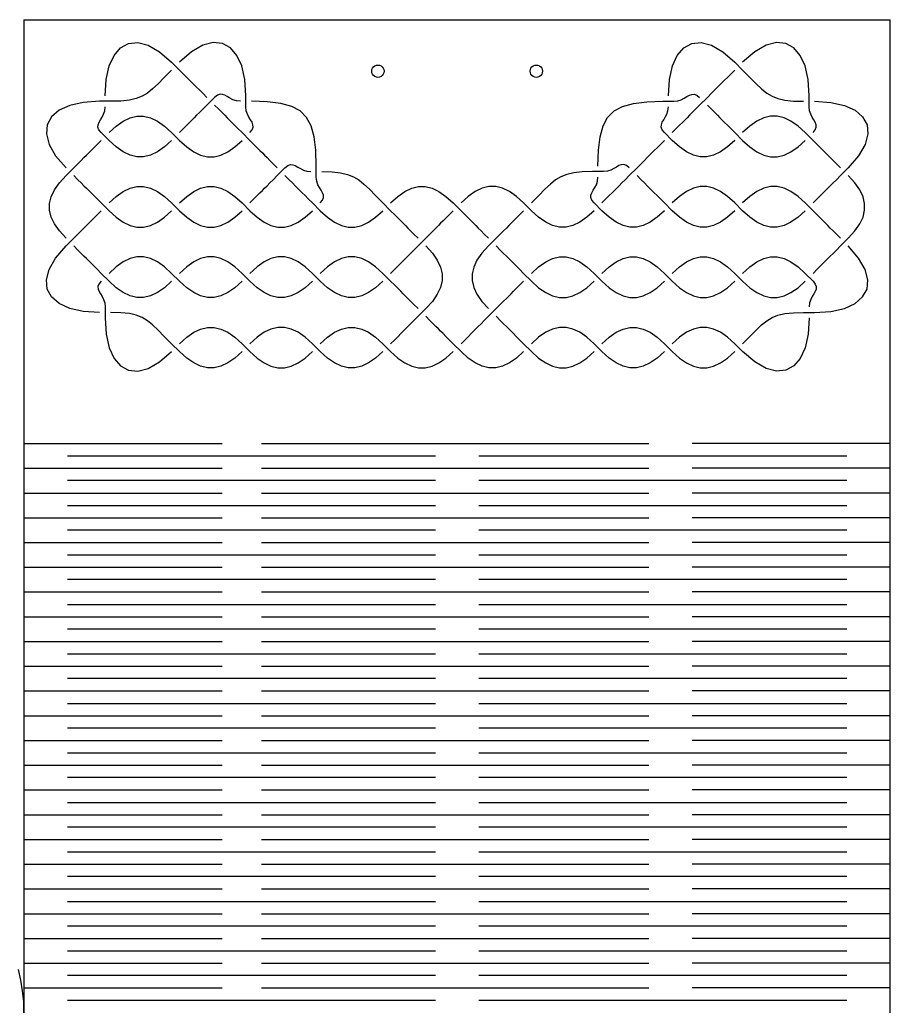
# Model space of a CAD drawing. Extents: x -112 to 112, y -170 to 170.
# Drawn here: x 0.1 to 111.8, y 41.8 to 168.4 of the extents above; entities that cross this region are included whole.
import ezdxf

# ---------------------------------------------------------------- set-up
doc = ezdxf.new("R2010")
doc.units = 0
doc.header["$MEASUREMENT"] = 0
doc.layers.get('0').update_dxf_attribs({"linetype": 'CONTINUOUS'})

msp = doc.modelspace()

# ---------------------------------------------------------------- linework, layer by layer
for p, q in [((0.64, 168.35), (111.76, 168.35)), ((0.64, 168.35), (0.64, 40.95)), ((111.76, 18.73), (111.76, 168.35)), ((12.19, 163.78), (13.03, 164.75)), ((13.03, 164.75), (14.05, 165.31)), ((14.05, 165.31), (15.24, 165.42)), ((15.24, 165.42), (16.57, 165.07)), ((16.57, 165.07), (18.02, 164.24)), ((23.58, 165.07), (22.13, 164.24)), ((24.92, 165.42), (23.58, 165.07)), ((26.11, 165.31), (24.92, 165.42)), ((27.13, 164.75), (26.11, 165.31)), ((27.96, 163.78), (27.13, 164.75)), ((84.44, 163.78), (85.28, 164.75)), ((85.28, 164.75), (86.3, 165.31)), ((86.3, 165.31), (87.49, 165.42)), ((87.49, 165.42), (88.82, 165.07)), ((88.82, 165.07), (90.27, 164.24)), ((95.83, 165.07), (94.38, 164.24)), ((97.17, 165.42), (95.83, 165.07)), ((98.35, 165.31), (97.17, 165.42)), ((99.38, 164.75), (98.35, 165.31)), ((100.21, 163.78), (99.38, 164.75)), ((11.57, 162.42), (12.19, 163.78)), ((18.02, 164.24), (19.58, 162.9)), ((22.13, 164.24), (20.58, 162.9)), ((28.58, 162.42), (27.96, 163.78)), ((83.82, 162.42), (84.44, 163.78)), ((90.27, 164.24), (91.83, 162.9)), ((94.38, 164.24), (92.83, 162.9)), ((100.83, 162.42), (100.21, 163.78)), ((11.18, 160.68), (11.57, 162.42)), ((19.58, 162.9), (20.58, 161.9)), ((28.97, 160.68), (28.58, 162.42)), ((45.28, 161.95), (45.35, 162.14)), ((45.35, 162.14), (45.48, 162.31)), ((45.48, 162.31), (45.64, 162.44)), ((45.64, 162.44), (45.84, 162.51)), ((45.84, 162.51), (46.04, 162.54)), ((46.04, 162.54), (46.25, 162.51)), ((46.25, 162.51), (46.44, 162.44)), ((46.44, 162.44), (46.6, 162.31)), ((46.6, 162.31), (46.73, 162.14)), ((46.73, 162.14), (46.81, 161.95)), ((65.6, 161.95), (65.67, 162.14)), ((65.67, 162.14), (65.8, 162.31)), ((65.8, 162.31), (65.96, 162.44)), ((65.96, 162.44), (66.16, 162.51)), ((66.16, 162.51), (66.36, 162.54)), ((66.36, 162.54), (66.57, 162.51)), ((66.57, 162.51), (66.76, 162.44)), ((66.76, 162.44), (66.92, 162.31)), ((66.92, 162.31), (67.05, 162.14)), ((67.05, 162.14), (67.13, 161.95)), ((83.43, 160.68), (83.82, 162.42)), ((91.83, 162.9), (92.83, 161.9)), ((101.22, 160.68), (100.83, 162.42)), ((18.64, 160.95), (17.84, 160.14)), ((19.58, 161.9), (18.64, 160.95)), ((20.58, 161.9), (21.1, 161.38)), ((21.1, 161.38), (21.53, 160.95)), ((21.53, 160.95), (21.88, 160.6)), ((45.25, 161.75), (45.28, 161.95)), ((45.28, 161.54), (45.25, 161.75)), ((45.35, 161.35), (45.28, 161.54)), ((45.48, 161.19), (45.35, 161.35)), ((45.64, 161.06), (45.48, 161.19)), ((45.84, 160.98), (45.64, 161.06)), ((46.04, 160.95), (45.84, 160.98)), ((46.25, 160.98), (46.04, 160.95)), ((46.44, 161.06), (46.25, 160.98)), ((46.6, 161.19), (46.44, 161.06)), ((46.73, 161.35), (46.6, 161.19)), ((46.81, 161.54), (46.73, 161.35)), ((46.81, 161.95), (46.84, 161.75)), ((46.84, 161.75), (46.81, 161.54)), ((65.57, 161.75), (65.6, 161.95)), ((65.6, 161.54), (65.57, 161.75)), ((65.67, 161.35), (65.6, 161.54)), ((65.8, 161.19), (65.67, 161.35)), ((65.96, 161.06), (65.8, 161.19)), ((66.16, 160.98), (65.96, 161.06)), ((66.36, 160.95), (66.16, 160.98)), ((66.57, 160.98), (66.36, 160.95)), ((66.76, 161.06), (66.57, 160.98)), ((66.92, 161.19), (66.76, 161.06)), ((67.05, 161.35), (66.92, 161.19)), ((67.13, 161.54), (67.05, 161.35)), ((67.13, 161.95), (67.16, 161.75)), ((67.16, 161.75), (67.13, 161.54)), ((90.88, 160.95), (90.52, 160.6)), ((91.3, 161.38), (90.88, 160.95)), ((91.83, 161.9), (91.3, 161.38)), ((92.83, 161.9), (93.77, 160.95)), ((93.77, 160.95), (94.56, 160.14)), ((11.05, 158.59), (11.18, 160.68)), ((17.84, 160.14), (17.14, 159.48)), ((21.88, 160.6), (22.19, 160.29)), ((22.19, 160.29), (22.48, 160)), ((22.48, 160), (22.79, 159.69)), ((22.79, 159.69), (23.14, 159.34)), ((29.11, 158.59), (28.97, 160.68)), ((83.3, 158.59), (83.43, 160.68)), ((89.61, 159.69), (89.26, 159.34)), ((89.92, 160), (89.61, 159.69)), ((90.22, 160.29), (89.92, 160)), ((90.52, 160.6), (90.22, 160.29)), ((94.56, 160.14), (95.26, 159.48)), ((101.36, 158.59), (101.22, 160.68)), ((15.04, 158.24), (14.16, 158.04)), ((15.8, 158.54), (15.04, 158.24)), ((16.48, 158.95), (15.8, 158.54)), ((17.14, 159.48), (16.48, 158.95)), ((23.14, 159.34), (23.57, 158.91)), ((23.57, 158.91), (24.09, 158.39)), ((25.09, 158.39), (24.09, 157.39)), ((25.46, 158.68), (25.09, 158.39)), ((25.79, 158.8), (25.46, 158.68)), ((26.1, 158.78), (25.79, 158.8)), ((26.41, 158.67), (26.1, 158.78)), ((26.72, 158.49), (26.41, 158.67)), ((27.06, 158.28), (26.72, 158.49)), ((27.45, 158.09), (27.06, 158.28)), ((29.11, 157.18), (29.11, 158.59)), ((84.96, 158.09), (85.34, 158.28)), ((85.34, 158.28), (85.68, 158.49)), ((85.68, 158.49), (86, 158.67)), ((86, 158.67), (86.3, 158.78)), ((86.3, 158.78), (86.61, 158.8)), ((86.61, 158.8), (86.94, 158.68)), ((86.94, 158.68), (87.31, 158.39)), ((88.31, 158.39), (87.31, 157.39)), ((88.84, 158.91), (88.31, 158.39)), ((89.26, 159.34), (88.84, 158.91)), ((95.26, 159.48), (95.92, 158.95)), ((95.92, 158.95), (96.6, 158.54)), ((96.6, 158.54), (97.36, 158.24)), ((97.36, 158.24), (98.25, 158.04)), ((101.36, 157.18), (101.36, 158.59)), ((6.51, 157.36), (5.15, 156.74)), ((8.25, 157.75), (6.51, 157.36)), ((10.34, 157.89), (8.25, 157.75)), ((11.75, 157.89), (10.34, 157.89)), ((10.99, 156.67), (11.05, 157.18)), ((13.08, 157.92), (11.75, 157.89)), ((14.16, 158.04), (13.08, 157.92)), ((24.09, 157.39), (23.57, 156.86)), ((25.09, 157.39), (25.62, 156.86)), ((27.89, 157.94), (27.45, 158.09)), ((28.4, 157.89), (27.89, 157.94)), ((29.16, 156.67), (29.11, 157.18)), ((31.88, 157.82), (29.81, 157.89)), ((33.6, 157.62), (31.88, 157.82)), ((34.98, 157.23), (33.6, 157.62)), ((36.07, 156.65), (34.98, 157.23)), ((76.33, 156.65), (77.42, 157.23)), ((77.42, 157.23), (78.81, 157.62)), ((78.81, 157.62), (80.52, 157.82)), ((80.52, 157.82), (82.59, 157.89)), ((82.59, 157.89), (84, 157.89)), ((83.24, 156.67), (83.3, 157.18)), ((84, 157.89), (84.52, 157.94)), ((84.52, 157.94), (84.96, 158.09)), ((87.31, 157.39), (86.79, 156.86)), ((88.31, 157.39), (88.84, 156.86)), ((98.25, 158.04), (99.33, 157.92)), ((99.33, 157.92), (100.65, 157.89)), ((101.41, 156.67), (101.36, 157.18)), ((102.06, 157.89), (104.15, 157.75)), ((104.15, 157.75), (105.89, 157.36)), ((105.89, 157.36), (107.25, 156.74)), ((4.18, 155.91), (3.63, 154.88)), ((5.15, 156.74), (4.18, 155.91)), ((10.45, 155.5), (10.65, 155.84)), ((10.65, 155.84), (10.85, 156.23)), ((10.85, 156.23), (10.99, 156.67)), ((13.38, 155.34), (14.26, 155.76)), ((14.26, 155.76), (15.13, 155.97)), ((15.13, 155.97), (15.99, 155.97)), ((15.99, 155.97), (16.86, 155.76)), ((16.86, 155.76), (17.75, 155.34)), ((22.48, 155.78), (22.19, 155.48)), ((22.79, 156.09), (22.48, 155.78)), ((23.14, 156.44), (22.79, 156.09)), ((23.57, 156.86), (23.14, 156.44)), ((25.62, 156.86), (26.04, 156.44)), ((26.04, 156.44), (26.39, 156.09)), ((26.39, 156.09), (26.7, 155.78)), ((26.7, 155.78), (27, 155.48)), ((29.31, 156.23), (29.16, 156.67)), ((29.5, 155.84), (29.31, 156.23)), ((29.71, 155.5), (29.5, 155.84)), ((36.9, 155.82), (36.07, 156.65)), ((37.49, 154.73), (36.9, 155.82)), ((74.92, 154.73), (75.51, 155.82)), ((75.51, 155.82), (76.33, 156.65)), ((82.7, 155.5), (82.9, 155.84)), ((82.9, 155.84), (83.1, 156.23)), ((83.1, 156.23), (83.24, 156.67)), ((85.7, 155.78), (85.41, 155.48)), ((86.01, 156.09), (85.7, 155.78)), ((86.36, 156.44), (86.01, 156.09)), ((86.79, 156.86), (86.36, 156.44)), ((88.84, 156.86), (89.26, 156.44)), ((89.26, 156.44), (89.61, 156.09)), ((89.61, 156.09), (89.92, 155.78)), ((89.92, 155.78), (90.22, 155.48)), ((95.54, 155.76), (94.66, 155.34)), ((96.41, 155.97), (95.54, 155.76)), ((97.27, 155.97), (96.41, 155.97)), ((98.14, 155.76), (97.27, 155.97)), ((99.03, 155.34), (98.14, 155.76)), ((101.56, 156.23), (101.41, 156.67)), ((101.75, 155.84), (101.56, 156.23)), ((101.96, 155.5), (101.75, 155.84)), ((107.25, 156.74), (108.22, 155.91)), ((108.22, 155.91), (108.78, 154.88)), ((3.63, 154.88), (3.52, 153.7)), ((10.13, 154.57), (10.15, 154.88)), ((10.25, 154.24), (10.13, 154.57)), ((10.15, 154.88), (10.27, 155.19)), ((10.27, 155.19), (10.45, 155.5)), ((11.55, 153.87), (12.48, 154.71)), ((12.48, 154.71), (13.38, 155.34)), ((17.75, 155.34), (18.65, 154.71)), ((18.65, 154.71), (19.58, 153.87)), ((21.53, 154.82), (21.1, 154.4)), ((21.88, 155.17), (21.53, 154.82)), ((22.19, 155.48), (21.88, 155.17)), ((27, 155.48), (27.31, 155.17)), ((27.31, 155.17), (27.66, 154.82)), ((27.66, 154.82), (28.08, 154.4)), ((29.89, 155.19), (29.71, 155.5)), ((30, 154.88), (29.89, 155.19)), ((29.9, 154.24), (30.02, 154.57)), ((30.02, 154.57), (30, 154.88)), ((37.87, 153.34), (37.49, 154.73)), ((74.53, 153.34), (74.92, 154.73)), ((82.38, 154.57), (82.4, 154.88)), ((82.5, 154.24), (82.38, 154.57)), ((82.4, 154.88), (82.52, 155.19)), ((82.52, 155.19), (82.7, 155.5)), ((84.74, 154.82), (84.32, 154.4)), ((85.1, 155.17), (84.74, 154.82)), ((85.41, 155.48), (85.1, 155.17)), ((90.22, 155.48), (90.52, 155.17)), ((90.52, 155.17), (90.88, 154.82)), ((90.88, 154.82), (91.3, 154.4)), ((93.76, 154.71), (92.83, 153.87)), ((94.66, 155.34), (93.76, 154.71)), ((99.93, 154.71), (99.03, 155.34)), ((100.86, 153.87), (99.93, 154.71)), ((102.14, 155.19), (101.96, 155.5)), ((102.25, 154.88), (102.14, 155.19)), ((102.15, 154.24), (102.27, 154.57)), ((102.27, 154.57), (102.25, 154.88)), ((108.78, 154.88), (108.89, 153.7)), ((3.52, 153.7), (3.86, 152.36)), ((10.55, 153.87), (10.25, 154.24)), ((11.55, 152.87), (10.55, 153.87)), ((19.58, 153.87), (20.58, 152.87)), ((21.1, 154.4), (20.58, 153.87)), ((28.08, 154.4), (28.61, 153.87)), ((28.61, 153.87), (29.61, 152.87)), ((29.61, 153.87), (29.9, 154.24)), ((38.08, 151.63), (37.87, 153.34)), ((74.33, 151.63), (74.53, 153.34)), ((82.8, 153.87), (82.5, 154.24)), ((83.79, 152.87), (82.8, 153.87)), ((84.32, 154.4), (83.79, 153.87)), ((91.3, 154.4), (91.83, 153.87)), ((91.83, 153.87), (92.83, 152.87)), ((101.86, 152.87), (100.86, 153.87)), ((101.86, 153.87), (102.15, 154.24)), ((108.89, 153.7), (108.54, 152.36)), ((3.86, 152.36), (4.7, 150.91)), ((9.24, 151.57), (9.6, 151.92)), ((9.6, 151.92), (10.02, 152.35)), ((10.02, 152.35), (10.55, 152.87)), ((12.48, 152.03), (11.55, 152.87)), ((13.38, 151.4), (12.48, 152.03)), ((18.65, 152.03), (17.75, 151.4)), ((19.58, 152.87), (18.65, 152.03)), ((20.58, 152.87), (21.51, 152.03)), ((21.51, 152.03), (22.41, 151.4)), ((26.78, 151.4), (27.68, 152.03)), ((27.68, 152.03), (28.61, 152.87)), ((29.61, 152.87), (30.13, 152.35)), ((30.13, 152.35), (30.56, 151.92)), ((30.56, 151.92), (30.91, 151.57)), ((81.85, 151.92), (81.49, 151.57)), ((82.27, 152.35), (81.85, 151.92)), ((82.8, 152.87), (82.27, 152.35)), ((84.72, 152.03), (83.79, 152.87)), ((85.63, 151.4), (84.72, 152.03)), ((90.9, 152.03), (90, 151.4)), ((91.83, 152.87), (90.9, 152.03)), ((92.83, 152.87), (93.76, 152.03)), ((93.76, 152.03), (94.66, 151.4)), ((99.03, 151.4), (99.93, 152.03)), ((99.93, 152.03), (100.86, 152.87)), ((102.38, 152.35), (101.86, 152.87)), ((102.81, 151.92), (102.38, 152.35)), ((103.16, 151.57), (102.81, 151.92)), ((108.54, 152.36), (107.71, 150.91)), ((4.7, 150.91), (6.03, 149.36)), ((7.98, 150.31), (8.33, 150.66)), ((8.33, 150.66), (8.64, 150.97)), ((8.64, 150.97), (8.94, 151.26)), ((8.94, 151.26), (9.24, 151.57)), ((14.26, 150.98), (13.38, 151.4)), ((15.13, 150.77), (14.26, 150.98)), ((15.99, 150.77), (15.13, 150.77)), ((16.86, 150.98), (15.99, 150.77)), ((17.75, 151.4), (16.86, 150.98)), ((22.41, 151.4), (23.29, 150.98)), ((23.29, 150.98), (24.16, 150.77)), ((24.16, 150.77), (25.03, 150.77)), ((25.03, 150.77), (25.9, 150.98)), ((25.9, 150.98), (26.78, 151.4)), ((30.91, 151.57), (31.22, 151.26)), ((31.22, 151.26), (31.51, 150.97)), ((31.51, 150.97), (31.82, 150.66)), ((31.82, 150.66), (32.17, 150.31)), ((38.14, 149.56), (38.08, 151.63)), ((74.26, 149.56), (74.33, 151.63)), ((80.58, 150.66), (80.23, 150.31)), ((80.89, 150.97), (80.58, 150.66)), ((81.18, 151.26), (80.89, 150.97)), ((81.49, 151.57), (81.18, 151.26)), ((86.51, 150.98), (85.63, 151.4)), ((87.38, 150.77), (86.51, 150.98)), ((88.24, 150.77), (87.38, 150.77)), ((89.11, 150.98), (88.24, 150.77)), ((90, 151.4), (89.11, 150.98)), ((94.66, 151.4), (95.54, 150.98)), ((95.54, 150.98), (96.41, 150.77)), ((96.41, 150.77), (97.27, 150.77)), ((97.27, 150.77), (98.14, 150.98)), ((98.14, 150.98), (99.03, 151.4)), ((103.47, 151.26), (103.16, 151.57)), ((103.76, 150.97), (103.47, 151.26)), ((104.07, 150.66), (103.76, 150.97)), ((104.42, 150.31), (104.07, 150.66)), ((107.71, 150.91), (106.37, 149.36)), ((7.03, 149.36), (7.56, 149.88)), ((7.56, 149.88), (7.98, 150.31)), ((32.17, 150.31), (32.6, 149.88)), ((32.6, 149.88), (33.13, 149.36)), ((34.12, 149.36), (34.49, 149.65)), ((34.49, 149.65), (34.83, 149.77)), ((34.83, 149.77), (35.14, 149.75)), ((35.14, 149.75), (35.44, 149.63)), ((35.44, 149.63), (35.75, 149.45)), ((35.75, 149.45), (36.09, 149.25)), ((38.14, 148.15), (38.14, 149.56)), ((76.65, 149.45), (76.31, 149.25)), ((76.96, 149.63), (76.65, 149.45)), ((77.27, 149.75), (76.96, 149.63)), ((77.58, 149.77), (77.27, 149.75)), ((77.91, 149.65), (77.58, 149.77)), ((78.28, 149.36), (77.91, 149.65)), ((79.8, 149.88), (79.28, 149.36)), ((80.23, 150.31), (79.8, 149.88)), ((104.85, 149.88), (104.42, 150.31)), ((105.37, 149.36), (104.85, 149.88)), ((5.19, 147.43), (6.03, 148.36)), ((6.03, 148.36), (7.03, 149.36)), ((7.03, 148.36), (7.56, 147.83)), ((32.6, 147.83), (33.13, 148.36)), ((33.13, 148.36), (34.12, 149.36)), ((34.12, 148.36), (34.65, 147.83)), ((36.09, 149.25), (36.48, 149.06)), ((36.48, 149.06), (36.92, 148.91)), ((36.92, 148.91), (37.43, 148.86)), ((38.2, 147.64), (38.14, 148.15)), ((38.85, 148.86), (40.17, 148.82)), ((40.17, 148.82), (41.25, 148.71)), ((41.25, 148.71), (42.14, 148.51)), ((42.14, 148.51), (42.9, 148.21)), ((42.9, 148.21), (43.58, 147.79)), ((69.51, 148.21), (68.83, 147.79)), ((70.27, 148.51), (69.51, 148.21)), ((71.16, 148.71), (70.27, 148.51)), ((72.23, 148.82), (71.16, 148.71)), ((73.56, 148.86), (72.23, 148.82)), ((74.97, 148.86), (73.56, 148.86)), ((74.21, 147.64), (74.26, 148.15)), ((75.49, 148.91), (74.97, 148.86)), ((75.93, 149.06), (75.49, 148.91)), ((76.31, 149.25), (75.93, 149.06)), ((78.28, 148.36), (77.75, 147.83)), ((79.28, 149.36), (78.28, 148.36)), ((79.8, 147.83), (79.28, 148.36)), ((105.37, 148.36), (104.85, 147.83)), ((106.37, 149.36), (105.37, 148.36)), ((107.21, 147.43), (106.37, 148.36)), ((4.56, 146.53), (5.19, 147.43)), ((7.56, 147.83), (7.98, 147.41)), ((7.98, 147.41), (8.33, 147.05)), ((8.33, 147.05), (8.64, 146.75)), ((14.26, 146.73), (15.13, 146.94)), ((15.13, 146.94), (15.99, 146.94)), ((15.99, 146.94), (16.86, 146.73)), ((23.29, 146.73), (24.16, 146.94)), ((24.16, 146.94), (25.03, 146.94)), ((25.03, 146.94), (25.9, 146.73)), ((31.51, 146.75), (31.82, 147.05)), ((31.82, 147.05), (32.17, 147.41)), ((32.17, 147.41), (32.6, 147.83)), ((34.65, 147.83), (35.07, 147.41)), ((35.07, 147.41), (35.43, 147.05)), ((35.43, 147.05), (35.73, 146.75)), ((38.34, 147.19), (38.2, 147.64)), ((38.53, 146.81), (38.34, 147.19)), ((43.58, 147.79), (44.24, 147.26)), ((44.24, 147.26), (44.94, 146.6)), ((50.38, 146.73), (51.25, 146.94)), ((51.25, 146.94), (52.12, 146.94)), ((52.12, 146.94), (52.99, 146.73)), ((60.28, 146.94), (59.41, 146.73)), ((61.15, 146.94), (60.28, 146.94)), ((62.02, 146.73), (61.15, 146.94)), ((68.17, 147.26), (67.47, 146.6)), ((68.83, 147.79), (68.17, 147.26)), ((73.87, 146.81), (74.06, 147.19)), ((74.06, 147.19), (74.21, 147.64)), ((76.98, 147.05), (76.67, 146.75)), ((77.33, 147.41), (76.98, 147.05)), ((77.75, 147.83), (77.33, 147.41)), ((80.23, 147.41), (79.8, 147.83)), ((80.58, 147.05), (80.23, 147.41)), ((80.89, 146.75), (80.58, 147.05)), ((87.38, 146.94), (86.51, 146.73)), ((88.24, 146.94), (87.38, 146.94)), ((89.11, 146.73), (88.24, 146.94)), ((96.41, 146.94), (95.54, 146.73)), ((97.27, 146.94), (96.41, 146.94)), ((98.14, 146.73), (97.27, 146.94)), ((104.07, 147.05), (103.76, 146.75)), ((104.42, 147.41), (104.07, 147.05)), ((104.85, 147.83), (104.42, 147.41)), ((107.84, 146.53), (107.21, 147.43)), ((3.93, 144.77), (4.14, 145.64)), ((4.14, 145.64), (4.56, 146.53)), ((8.64, 146.75), (8.94, 146.45)), ((8.94, 146.45), (9.24, 146.14)), ((9.24, 146.14), (9.6, 145.79)), ((9.6, 145.79), (10.02, 145.37)), ((11.55, 144.84), (12.48, 145.68)), ((12.48, 145.68), (13.38, 146.31)), ((13.38, 146.31), (14.26, 146.73)), ((16.86, 146.73), (17.75, 146.31)), ((17.75, 146.31), (18.65, 145.68)), ((18.65, 145.68), (19.58, 144.84)), ((20.58, 144.84), (21.51, 145.68)), ((21.51, 145.68), (22.41, 146.31)), ((22.41, 146.31), (23.29, 146.73)), ((25.9, 146.73), (26.78, 146.31)), ((26.78, 146.31), (27.68, 145.68)), ((27.68, 145.68), (28.61, 144.84)), ((30.13, 145.37), (30.56, 145.79)), ((30.56, 145.79), (30.91, 146.14)), ((30.91, 146.14), (31.22, 146.45)), ((31.22, 146.45), (31.51, 146.75)), ((35.73, 146.75), (36.03, 146.45)), ((36.03, 146.45), (36.34, 146.14)), ((36.34, 146.14), (36.69, 145.79)), ((36.69, 145.79), (37.11, 145.37)), ((38.74, 146.47), (38.53, 146.81)), ((38.92, 146.16), (38.74, 146.47)), ((39.04, 145.85), (38.92, 146.16)), ((39.05, 145.54), (39.04, 145.85)), ((44.94, 146.6), (45.73, 145.8)), ((45.73, 145.8), (46.67, 144.84)), ((47.67, 144.84), (48.6, 145.68)), ((48.6, 145.68), (49.5, 146.31)), ((49.5, 146.31), (50.38, 146.73)), ((52.99, 146.73), (53.87, 146.31)), ((53.87, 146.31), (54.77, 145.68)), ((54.77, 145.68), (55.7, 144.84)), ((57.63, 145.68), (56.7, 144.84)), ((58.53, 146.31), (57.63, 145.68)), ((59.41, 146.73), (58.53, 146.31)), ((62.9, 146.31), (62.02, 146.73)), ((63.8, 145.68), (62.9, 146.31)), ((64.73, 144.84), (63.8, 145.68)), ((66.67, 145.8), (65.73, 144.84)), ((67.47, 146.6), (66.67, 145.8)), ((73.35, 145.54), (73.37, 145.85)), ((73.37, 145.85), (73.49, 146.16)), ((73.49, 146.16), (73.67, 146.47)), ((73.67, 146.47), (73.87, 146.81)), ((75.71, 145.79), (75.29, 145.37)), ((76.07, 146.14), (75.71, 145.79)), ((76.37, 146.45), (76.07, 146.14)), ((76.67, 146.75), (76.37, 146.45)), ((81.18, 146.45), (80.89, 146.75)), ((81.49, 146.14), (81.18, 146.45)), ((81.85, 145.79), (81.49, 146.14)), ((82.27, 145.37), (81.85, 145.79)), ((84.72, 145.68), (83.79, 144.84)), ((85.63, 146.31), (84.72, 145.68)), ((86.51, 146.73), (85.63, 146.31)), ((90, 146.31), (89.11, 146.73)), ((90.9, 145.68), (90, 146.31)), ((91.83, 144.84), (90.9, 145.68)), ((93.76, 145.68), (92.83, 144.84)), ((94.66, 146.31), (93.76, 145.68)), ((95.54, 146.73), (94.66, 146.31)), ((99.03, 146.31), (98.14, 146.73)), ((99.93, 145.68), (99.03, 146.31)), ((100.86, 144.84), (99.93, 145.68)), ((102.81, 145.79), (102.38, 145.37)), ((103.16, 146.14), (102.81, 145.79)), ((103.47, 146.45), (103.16, 146.14)), ((103.76, 146.75), (103.47, 146.45)), ((108.27, 145.64), (107.84, 146.53)), ((108.48, 144.77), (108.27, 145.64)), ((3.93, 143.91), (3.93, 144.77)), ((10.02, 145.37), (10.55, 144.84)), ((10.55, 144.84), (11.55, 143.84)), ((19.58, 144.84), (20.58, 143.84)), ((28.61, 144.84), (29.61, 143.84)), ((29.61, 144.84), (30.13, 145.37)), ((37.11, 145.37), (37.64, 144.84)), ((37.64, 144.84), (38.64, 143.84)), ((38.64, 144.84), (38.93, 145.21)), ((38.93, 145.21), (39.05, 145.54)), ((46.67, 144.84), (47.67, 143.84)), ((55.7, 144.84), (56.7, 143.84)), ((65.73, 143.84), (64.73, 144.84)), ((73.47, 145.21), (73.35, 145.54)), ((73.77, 144.84), (73.47, 145.21)), ((74.76, 143.84), (73.77, 144.84)), ((75.29, 145.37), (74.76, 144.84)), ((82.8, 144.84), (82.27, 145.37)), ((83.79, 143.84), (82.8, 144.84)), ((92.83, 143.84), (91.83, 144.84)), ((101.86, 143.84), (100.86, 144.84)), ((102.38, 145.37), (101.86, 144.84)), ((108.48, 143.91), (108.48, 144.77)), ((4.14, 143.04), (3.93, 143.91)), ((4.56, 142.16), (4.14, 143.04)), ((9.6, 142.89), (10.02, 143.32)), ((10.02, 143.32), (10.55, 143.84)), ((11.55, 143.84), (12.48, 143)), ((18.65, 143), (19.58, 143.84)), ((20.58, 143.84), (21.51, 143)), ((27.68, 143), (28.61, 143.84)), ((29.61, 143.84), (30.54, 143)), ((36.71, 143), (37.64, 143.84)), ((38.64, 143.84), (39.57, 143)), ((45.74, 143), (46.67, 143.84)), ((47.67, 143.84), (48.2, 143.32)), ((48.2, 143.32), (48.62, 142.89)), ((55.18, 143.32), (54.75, 142.89)), ((55.7, 143.84), (55.18, 143.32)), ((56.7, 143.84), (57.23, 143.32)), ((57.23, 143.32), (57.65, 142.89)), ((64.21, 143.32), (63.78, 142.89)), ((64.73, 143.84), (64.21, 143.32)), ((66.66, 143), (65.73, 143.84)), ((73.77, 143.84), (72.84, 143)), ((75.69, 143), (74.76, 143.84)), ((82.8, 143.84), (81.87, 143)), ((84.72, 143), (83.79, 143.84)), ((91.83, 143.84), (90.9, 143)), ((93.76, 143), (92.83, 143.84)), ((100.86, 143.84), (99.93, 143)), ((102.38, 143.32), (101.86, 143.84)), ((102.81, 142.89), (102.38, 143.32)), ((107.84, 142.16), (108.27, 143.04)), ((108.27, 143.04), (108.48, 143.91)), ((5.19, 141.25), (4.56, 142.16)), ((8.33, 141.63), (8.64, 141.94)), ((8.64, 141.94), (8.94, 142.23)), ((8.94, 142.23), (9.24, 142.54)), ((9.24, 142.54), (9.6, 142.89)), ((12.48, 143), (13.38, 142.37)), ((13.38, 142.37), (14.26, 141.95)), ((14.26, 141.95), (15.13, 141.74)), ((15.99, 141.74), (16.86, 141.95)), ((16.86, 141.95), (17.75, 142.37)), ((17.75, 142.37), (18.65, 143)), ((21.51, 143), (22.41, 142.37)), ((22.41, 142.37), (23.29, 141.95)), ((23.29, 141.95), (24.16, 141.74)), ((25.03, 141.74), (25.9, 141.95)), ((25.9, 141.95), (26.78, 142.37)), ((26.78, 142.37), (27.68, 143)), ((30.54, 143), (31.44, 142.37)), ((31.44, 142.37), (32.32, 141.95)), ((32.32, 141.95), (33.19, 141.74)), ((34.06, 141.74), (34.93, 141.95)), ((34.93, 141.95), (35.81, 142.37)), ((35.81, 142.37), (36.71, 143)), ((39.57, 143), (40.47, 142.37)), ((40.47, 142.37), (41.35, 141.95)), ((41.35, 141.95), (42.22, 141.74)), ((43.09, 141.74), (43.96, 141.95)), ((43.96, 141.95), (44.84, 142.37)), ((44.84, 142.37), (45.74, 143)), ((48.62, 142.89), (48.97, 142.54)), ((48.97, 142.54), (49.28, 142.23)), ((49.28, 142.23), (49.58, 141.94)), ((49.58, 141.94), (49.88, 141.63)), ((53.8, 141.94), (53.49, 141.63)), ((54.09, 142.23), (53.8, 141.94)), ((54.4, 142.54), (54.09, 142.23)), ((54.75, 142.89), (54.4, 142.54)), ((57.65, 142.89), (58, 142.54)), ((58, 142.54), (58.31, 142.23)), ((58.31, 142.23), (58.61, 141.94)), ((58.61, 141.94), (58.92, 141.63)), ((62.83, 141.94), (62.52, 141.63)), ((63.12, 142.23), (62.83, 141.94)), ((63.43, 142.54), (63.12, 142.23)), ((63.78, 142.89), (63.43, 142.54)), ((67.56, 142.37), (66.66, 143)), ((68.45, 141.95), (67.56, 142.37)), ((69.32, 141.74), (68.45, 141.95)), ((71.05, 141.95), (70.18, 141.74)), ((71.93, 142.37), (71.05, 141.95)), ((72.84, 143), (71.93, 142.37)), ((76.59, 142.37), (75.69, 143)), ((77.48, 141.95), (76.59, 142.37)), ((78.35, 141.74), (77.48, 141.95)), ((80.08, 141.95), (79.21, 141.74)), ((80.96, 142.37), (80.08, 141.95)), ((81.87, 143), (80.96, 142.37)), ((85.63, 142.37), (84.72, 143)), ((86.51, 141.95), (85.63, 142.37)), ((87.38, 141.74), (86.51, 141.95)), ((89.11, 141.95), (88.24, 141.74)), ((90, 142.37), (89.11, 141.95)), ((90.9, 143), (90, 142.37)), ((94.66, 142.37), (93.76, 143)), ((95.54, 141.95), (94.66, 142.37)), ((96.41, 141.74), (95.54, 141.95)), ((98.14, 141.95), (97.27, 141.74)), ((99.03, 142.37), (98.14, 141.95)), ((99.93, 143), (99.03, 142.37)), ((103.16, 142.54), (102.81, 142.89)), ((103.47, 142.23), (103.16, 142.54)), ((103.76, 141.94), (103.47, 142.23)), ((104.07, 141.63), (103.76, 141.94)), ((107.21, 141.25), (107.84, 142.16)), ((6.03, 140.32), (5.19, 141.25)), ((7.03, 140.32), (7.56, 140.85)), ((7.56, 140.85), (7.98, 141.27)), ((7.98, 141.27), (8.33, 141.63)), ((15.13, 141.74), (15.99, 141.74)), ((24.16, 141.74), (25.03, 141.74)), ((33.19, 141.74), (34.06, 141.74)), ((42.22, 141.74), (43.09, 141.74)), ((49.88, 141.63), (50.24, 141.27)), ((50.24, 141.27), (50.66, 140.85)), ((50.66, 140.85), (51.19, 140.32)), ((52.71, 140.85), (52.19, 140.32)), ((53.14, 141.27), (52.71, 140.85)), ((53.49, 141.63), (53.14, 141.27)), ((58.92, 141.63), (59.27, 141.27)), ((59.27, 141.27), (59.69, 140.85)), ((59.69, 140.85), (60.22, 140.32)), ((61.74, 140.85), (61.22, 140.32)), ((62.17, 141.27), (61.74, 140.85)), ((62.52, 141.63), (62.17, 141.27)), ((70.18, 141.74), (69.32, 141.74)), ((79.21, 141.74), (78.35, 141.74)), ((88.24, 141.74), (87.38, 141.74)), ((97.27, 141.74), (96.41, 141.74)), ((104.42, 141.27), (104.07, 141.63)), ((104.85, 140.85), (104.42, 141.27)), ((105.37, 140.32), (104.85, 140.85)), ((106.37, 140.32), (107.21, 141.25)), ((4.7, 137.77), (6.03, 139.33)), ((6.03, 139.33), (7.03, 140.32)), ((7.56, 138.8), (7.03, 139.33)), ((51.19, 139.33), (50.66, 138.8)), ((52.19, 140.32), (51.19, 139.33)), ((52.19, 139.33), (53.03, 138.4)), ((60.22, 139.33), (59.38, 138.4)), ((61.22, 140.32), (60.22, 139.33)), ((61.22, 139.33), (61.74, 138.8)), ((104.85, 138.8), (105.37, 139.33)), ((105.37, 139.33), (106.37, 140.32)), ((107.71, 137.77), (106.37, 139.33)), ((7.98, 138.38), (7.56, 138.8)), ((8.33, 138.02), (7.98, 138.38)), ((8.64, 137.71), (8.33, 138.02)), ((49.88, 138.02), (49.58, 137.71)), ((50.24, 138.38), (49.88, 138.02)), ((50.66, 138.8), (50.24, 138.38)), ((53.03, 138.4), (53.66, 137.49)), ((59.38, 138.4), (58.75, 137.49)), ((61.74, 138.8), (62.17, 138.38)), ((62.17, 138.38), (62.52, 138.02)), ((62.52, 138.02), (62.83, 137.71)), ((103.76, 137.71), (104.07, 138.02)), ((104.07, 138.02), (104.42, 138.38)), ((104.42, 138.38), (104.85, 138.8)), ((3.86, 136.32), (4.7, 137.77)), ((8.94, 137.42), (8.64, 137.71)), ((9.24, 137.11), (8.94, 137.42)), ((9.6, 136.76), (9.24, 137.11)), ((10.02, 136.33), (9.6, 136.76)), ((13.38, 137.28), (12.48, 136.65)), ((14.26, 137.7), (13.38, 137.28)), ((15.13, 137.91), (14.26, 137.7)), ((15.99, 137.91), (15.13, 137.91)), ((16.86, 137.7), (15.99, 137.91)), ((17.75, 137.28), (16.86, 137.7)), ((18.65, 136.65), (17.75, 137.28)), ((22.41, 137.28), (21.51, 136.65)), ((23.29, 137.7), (22.41, 137.28)), ((24.16, 137.91), (23.29, 137.7)), ((25.03, 137.91), (24.16, 137.91)), ((25.9, 137.7), (25.03, 137.91)), ((26.78, 137.28), (25.9, 137.7)), ((27.68, 136.65), (26.78, 137.28)), ((31.44, 137.28), (30.54, 136.65)), ((32.32, 137.7), (31.44, 137.28)), ((33.19, 137.91), (32.32, 137.7)), ((34.06, 137.91), (33.19, 137.91)), ((34.93, 137.7), (34.06, 137.91)), ((35.81, 137.28), (34.93, 137.7)), ((36.71, 136.65), (35.81, 137.28)), ((40.47, 137.28), (39.57, 136.65)), ((41.35, 137.7), (40.47, 137.28)), ((42.22, 137.91), (41.35, 137.7)), ((43.09, 137.91), (42.22, 137.91)), ((43.96, 137.7), (43.09, 137.91)), ((44.84, 137.28), (43.96, 137.7)), ((45.74, 136.65), (44.84, 137.28)), ((48.62, 136.76), (48.2, 136.33)), ((48.97, 137.11), (48.62, 136.76)), ((49.28, 137.42), (48.97, 137.11)), ((49.58, 137.71), (49.28, 137.42)), ((53.66, 137.49), (54.08, 136.61)), ((58.75, 137.49), (58.33, 136.61)), ((62.83, 137.71), (63.12, 137.42)), ((63.12, 137.42), (63.43, 137.11)), ((63.43, 137.11), (63.78, 136.76)), ((63.78, 136.76), (64.21, 136.33)), ((66.66, 136.65), (67.56, 137.28)), ((67.56, 137.28), (68.45, 137.7)), ((68.45, 137.7), (69.32, 137.91)), ((69.32, 137.91), (70.18, 137.91)), ((70.18, 137.91), (71.05, 137.7)), ((71.05, 137.7), (71.93, 137.28)), ((71.93, 137.28), (72.84, 136.65)), ((75.69, 136.65), (76.59, 137.28)), ((76.59, 137.28), (77.48, 137.7)), ((77.48, 137.7), (78.35, 137.91)), ((78.35, 137.91), (79.21, 137.91)), ((79.21, 137.91), (80.08, 137.7)), ((80.08, 137.7), (80.96, 137.28)), ((80.96, 137.28), (81.87, 136.65)), ((84.72, 136.65), (85.63, 137.28)), ((85.63, 137.28), (86.51, 137.7)), ((86.51, 137.7), (87.38, 137.91)), ((87.38, 137.91), (88.24, 137.91)), ((88.24, 137.91), (89.11, 137.7)), ((89.11, 137.7), (90, 137.28)), ((90, 137.28), (90.9, 136.65)), ((93.76, 136.65), (94.66, 137.28)), ((94.66, 137.28), (95.54, 137.7)), ((95.54, 137.7), (96.41, 137.91)), ((96.41, 137.91), (97.27, 137.91)), ((97.27, 137.91), (98.14, 137.7)), ((98.14, 137.7), (99.03, 137.28)), ((99.03, 137.28), (99.93, 136.65)), ((102.38, 136.33), (102.81, 136.76)), ((102.81, 136.76), (103.16, 137.11)), ((103.16, 137.11), (103.47, 137.42)), ((103.47, 137.42), (103.76, 137.71)), ((108.54, 136.32), (107.71, 137.77)), ((3.52, 134.99), (3.86, 136.32)), ((10.55, 135.81), (10.02, 136.33)), ((11.55, 134.81), (10.55, 135.81)), ((12.48, 136.65), (11.55, 135.81)), ((19.58, 135.81), (18.65, 136.65)), ((20.58, 134.81), (19.58, 135.81)), ((21.51, 136.65), (20.58, 135.81)), ((28.61, 135.81), (27.68, 136.65)), ((29.61, 134.81), (28.61, 135.81)), ((30.54, 136.65), (29.61, 135.81)), ((37.64, 135.81), (36.71, 136.65)), ((38.64, 134.81), (37.64, 135.81)), ((39.57, 136.65), (38.64, 135.81)), ((46.67, 135.81), (45.74, 136.65)), ((47.67, 134.81), (46.67, 135.81)), ((48.2, 136.33), (47.67, 135.81)), ((54.08, 136.61), (54.29, 135.74)), ((54.29, 135.74), (54.29, 134.88)), ((58.33, 136.61), (58.11, 135.74)), ((58.11, 135.74), (58.11, 134.88)), ((64.21, 136.33), (64.73, 135.81)), ((64.73, 135.81), (65.73, 134.81)), ((65.73, 135.81), (66.66, 136.65)), ((72.84, 136.65), (73.77, 135.81)), ((73.77, 135.81), (74.76, 134.81)), ((74.76, 135.81), (75.69, 136.65)), ((81.87, 136.65), (82.8, 135.81)), ((82.8, 135.81), (83.79, 134.81)), ((83.79, 135.81), (84.72, 136.65)), ((90.9, 136.65), (91.83, 135.81)), ((91.83, 135.81), (92.83, 134.81)), ((92.83, 135.81), (93.76, 136.65)), ((99.93, 136.65), (100.86, 135.81)), ((100.86, 135.81), (101.86, 134.81)), ((101.86, 135.81), (102.38, 136.33)), ((108.89, 134.99), (108.54, 136.32)), ((3.63, 133.8), (3.52, 134.99)), ((10.25, 134.44), (10.13, 134.11)), ((10.55, 134.81), (10.25, 134.44)), ((12.48, 133.97), (11.55, 134.81)), ((19.58, 134.81), (18.65, 133.97)), ((21.51, 133.97), (20.58, 134.81)), ((28.61, 134.81), (27.68, 133.97)), ((30.54, 133.97), (29.61, 134.81)), ((37.64, 134.81), (36.71, 133.97)), ((39.57, 133.97), (38.64, 134.81)), ((46.67, 134.81), (45.74, 133.97)), ((48.2, 134.28), (47.67, 134.81)), ((48.62, 133.86), (48.2, 134.28)), ((54.29, 134.88), (54.08, 134.01)), ((58.11, 134.88), (58.33, 134.01)), ((63.78, 133.86), (64.21, 134.28)), ((64.21, 134.28), (64.73, 134.81)), ((65.73, 134.81), (66.66, 133.97)), ((72.84, 133.97), (73.77, 134.81)), ((74.76, 134.81), (75.69, 133.97)), ((81.87, 133.97), (82.8, 134.81)), ((83.79, 134.81), (84.72, 133.97)), ((90.9, 133.97), (91.83, 134.81)), ((92.83, 134.81), (93.76, 133.97)), ((99.93, 133.97), (100.86, 134.81)), ((101.86, 134.81), (102.15, 134.44)), ((102.15, 134.44), (102.27, 134.11)), ((108.78, 133.8), (108.89, 134.99)), ((4.18, 132.78), (3.63, 133.8)), ((10.13, 134.11), (10.15, 133.8)), ((10.15, 133.8), (10.27, 133.49)), ((10.27, 133.49), (10.45, 133.18)), ((10.45, 133.18), (10.65, 132.84)), ((13.38, 133.34), (12.48, 133.97)), ((14.26, 132.92), (13.38, 133.34)), ((15.13, 132.71), (14.26, 132.92)), ((16.86, 132.92), (15.99, 132.71)), ((17.75, 133.34), (16.86, 132.92)), ((18.65, 133.97), (17.75, 133.34)), ((22.41, 133.34), (21.51, 133.97)), ((23.29, 132.92), (22.41, 133.34)), ((24.16, 132.71), (23.29, 132.92)), ((25.9, 132.92), (25.03, 132.71)), ((26.78, 133.34), (25.9, 132.92)), ((27.68, 133.97), (26.78, 133.34)), ((31.44, 133.34), (30.54, 133.97)), ((32.32, 132.92), (31.44, 133.34)), ((33.19, 132.71), (32.32, 132.92)), ((34.93, 132.92), (34.06, 132.71)), ((35.81, 133.34), (34.93, 132.92)), ((36.71, 133.97), (35.81, 133.34)), ((40.47, 133.34), (39.57, 133.97)), ((41.35, 132.92), (40.47, 133.34)), ((42.22, 132.71), (41.35, 132.92)), ((43.96, 132.92), (43.09, 132.71)), ((44.84, 133.34), (43.96, 132.92)), ((45.74, 133.97), (44.84, 133.34)), ((48.97, 133.51), (48.62, 133.86)), ((49.28, 133.2), (48.97, 133.51)), ((49.58, 132.9), (49.28, 133.2)), ((49.88, 132.6), (49.58, 132.9)), ((53.66, 133.13), (53.03, 132.22)), ((54.08, 134.01), (53.66, 133.13)), ((58.33, 134.01), (58.75, 133.13)), ((58.75, 133.13), (59.38, 132.22)), ((62.52, 132.6), (62.83, 132.9)), ((62.83, 132.9), (63.12, 133.2)), ((63.12, 133.2), (63.43, 133.51)), ((63.43, 133.51), (63.78, 133.86)), ((66.66, 133.97), (67.56, 133.34)), ((67.56, 133.34), (68.45, 132.92)), ((68.45, 132.92), (69.32, 132.71)), ((70.18, 132.71), (71.05, 132.92)), ((71.05, 132.92), (71.93, 133.34)), ((71.93, 133.34), (72.84, 133.97)), ((75.69, 133.97), (76.59, 133.34)), ((76.59, 133.34), (77.48, 132.92)), ((77.48, 132.92), (78.35, 132.71)), ((79.21, 132.71), (80.08, 132.92)), ((80.08, 132.92), (80.96, 133.34)), ((80.96, 133.34), (81.87, 133.97)), ((84.72, 133.97), (85.63, 133.34)), ((85.63, 133.34), (86.51, 132.92)), ((86.51, 132.92), (87.38, 132.71)), ((88.24, 132.71), (89.11, 132.92)), ((89.11, 132.92), (90, 133.34)), ((90, 133.34), (90.9, 133.97)), ((93.76, 133.97), (94.66, 133.34)), ((94.66, 133.34), (95.54, 132.92)), ((95.54, 132.92), (96.41, 132.71)), ((97.27, 132.71), (98.14, 132.92)), ((98.14, 132.92), (99.03, 133.34)), ((99.03, 133.34), (99.93, 133.97)), ((101.96, 133.18), (101.75, 132.84)), ((102.14, 133.49), (101.96, 133.18)), ((102.25, 133.8), (102.14, 133.49)), ((102.27, 134.11), (102.25, 133.8)), ((108.22, 132.78), (108.78, 133.8)), ((5.15, 131.94), (4.18, 132.78)), ((6.51, 131.32), (5.15, 131.94)), ((10.65, 132.84), (10.85, 132.46)), ((10.85, 132.46), (10.99, 132.02)), ((10.99, 132.02), (11.05, 131.5)), ((15.99, 132.71), (15.13, 132.71)), ((25.03, 132.71), (24.16, 132.71)), ((34.06, 132.71), (33.19, 132.71)), ((43.09, 132.71), (42.22, 132.71)), ((50.24, 132.24), (49.88, 132.6)), ((50.66, 131.82), (50.24, 132.24)), ((51.19, 131.29), (50.66, 131.82)), ((53.03, 132.22), (52.19, 131.29)), ((59.38, 132.22), (60.22, 131.29)), ((61.22, 131.29), (61.74, 131.82)), ((61.74, 131.82), (62.17, 132.24)), ((62.17, 132.24), (62.52, 132.6)), ((69.32, 132.71), (70.18, 132.71)), ((78.35, 132.71), (79.21, 132.71)), ((87.38, 132.71), (88.24, 132.71)), ((96.41, 132.71), (97.27, 132.71)), ((101.41, 132.02), (101.36, 131.5)), ((101.56, 132.46), (101.41, 132.02)), ((101.75, 132.84), (101.56, 132.46)), ((105.89, 131.32), (107.25, 131.94)), ((107.25, 131.94), (108.22, 132.78)), ((8.25, 130.93), (6.51, 131.32)), ((10.34, 130.79), (8.25, 130.93)), ((11.05, 131.5), (11.05, 130.09)), ((13.08, 130.76), (11.75, 130.79)), ((14.16, 130.65), (13.08, 130.76)), ((15.04, 130.44), (14.16, 130.65)), ((15.8, 130.14), (15.04, 130.44)), ((52.19, 131.29), (51.19, 130.3)), ((60.22, 130.3), (61.22, 131.29)), ((96.6, 130.14), (97.36, 130.44)), ((97.36, 130.44), (98.25, 130.65)), ((98.25, 130.65), (99.33, 130.76)), ((99.33, 130.76), (100.65, 130.79)), ((100.65, 130.79), (102.06, 130.79)), ((102.06, 130.79), (104.15, 130.93)), ((104.15, 130.93), (105.89, 131.32)), ((11.05, 130.09), (11.18, 128)), ((16.48, 129.73), (15.8, 130.14)), ((17.14, 129.2), (16.48, 129.73)), ((17.84, 128.54), (17.14, 129.2)), ((50.24, 129.34), (49.88, 128.99)), ((50.66, 129.77), (50.24, 129.34)), ((51.19, 130.3), (50.66, 129.77)), ((52.71, 129.77), (52.19, 130.3)), ((53.14, 129.34), (52.71, 129.77)), ((53.49, 128.99), (53.14, 129.34)), ((58.92, 128.99), (59.27, 129.34)), ((59.27, 129.34), (59.69, 129.77)), ((59.69, 129.77), (60.22, 130.3)), ((61.22, 130.3), (61.74, 129.77)), ((61.74, 129.77), (62.17, 129.34)), ((62.17, 129.34), (62.52, 128.99)), ((94.56, 128.54), (95.26, 129.2)), ((95.26, 129.2), (95.92, 129.73)), ((95.92, 129.73), (96.6, 130.14)), ((101.36, 130.09), (101.22, 128)), ((11.18, 128), (11.57, 126.26)), ((18.64, 127.73), (17.84, 128.54)), ((21.51, 127.62), (22.41, 128.25)), ((22.41, 128.25), (23.29, 128.67)), ((23.29, 128.67), (24.16, 128.88)), ((24.16, 128.88), (25.03, 128.88)), ((25.03, 128.88), (25.9, 128.67)), ((25.9, 128.67), (26.78, 128.25)), ((26.78, 128.25), (27.68, 127.62)), ((31.44, 128.25), (30.54, 127.62)), ((32.32, 128.67), (31.44, 128.25)), ((33.19, 128.88), (32.32, 128.67)), ((34.06, 128.88), (33.19, 128.88)), ((34.93, 128.67), (34.06, 128.88)), ((35.81, 128.25), (34.93, 128.67)), ((36.71, 127.62), (35.81, 128.25)), ((39.57, 127.62), (40.47, 128.25)), ((40.47, 128.25), (41.35, 128.67)), ((41.35, 128.67), (42.22, 128.88)), ((42.22, 128.88), (43.09, 128.88)), ((43.09, 128.88), (43.96, 128.67)), ((43.96, 128.67), (44.84, 128.25)), ((44.84, 128.25), (45.74, 127.62)), ((48.97, 128.08), (48.62, 127.73)), ((49.28, 128.39), (48.97, 128.08)), ((49.58, 128.68), (49.28, 128.39)), ((49.88, 128.99), (49.58, 128.68)), ((53.8, 128.68), (53.49, 128.99)), ((54.09, 128.39), (53.8, 128.68)), ((54.4, 128.08), (54.09, 128.39)), ((54.75, 127.73), (54.4, 128.08)), ((57.65, 127.73), (58, 128.08)), ((58, 128.08), (58.31, 128.39)), ((58.31, 128.39), (58.61, 128.68)), ((58.61, 128.68), (58.92, 128.99)), ((62.52, 128.99), (62.83, 128.68)), ((62.83, 128.68), (63.12, 128.39)), ((63.12, 128.39), (63.43, 128.08)), ((63.43, 128.08), (63.78, 127.73)), ((67.56, 128.25), (66.66, 127.62)), ((68.45, 128.67), (67.56, 128.25)), ((69.32, 128.88), (68.45, 128.67)), ((70.18, 128.88), (69.32, 128.88)), ((71.05, 128.67), (70.18, 128.88)), ((71.93, 128.25), (71.05, 128.67)), ((72.84, 127.62), (71.93, 128.25)), ((75.69, 127.62), (76.59, 128.25)), ((76.59, 128.25), (77.48, 128.67)), ((77.48, 128.67), (78.35, 128.88)), ((78.35, 128.88), (79.21, 128.88)), ((79.21, 128.88), (80.08, 128.67)), ((80.08, 128.67), (80.96, 128.25)), ((80.96, 128.25), (81.87, 127.62)), ((85.63, 128.25), (84.72, 127.62)), ((86.51, 128.67), (85.63, 128.25)), ((87.38, 128.88), (86.51, 128.67)), ((88.24, 128.88), (87.38, 128.88)), ((89.11, 128.67), (88.24, 128.88)), ((90, 128.25), (89.11, 128.67)), ((90.9, 127.62), (90, 128.25)), ((93.77, 127.73), (94.56, 128.54)), ((101.22, 128), (100.83, 126.26)), ((19.58, 126.78), (18.64, 127.73)), ((20.58, 125.78), (19.58, 126.78)), ((20.58, 126.78), (21.51, 127.62)), ((27.68, 127.62), (28.61, 126.78)), ((28.61, 126.78), (29.61, 125.78)), ((30.54, 127.62), (29.61, 126.78)), ((37.64, 126.78), (36.71, 127.62)), ((38.64, 125.78), (37.64, 126.78)), ((38.64, 126.78), (39.57, 127.62)), ((45.74, 127.62), (46.67, 126.78)), ((46.67, 126.78), (47.67, 125.78)), ((48.2, 127.3), (47.67, 126.78)), ((48.62, 127.73), (48.2, 127.3)), ((55.18, 127.3), (54.75, 127.73)), ((55.7, 126.78), (55.18, 127.3)), ((56.7, 125.78), (55.7, 126.78)), ((56.7, 126.78), (57.23, 127.3)), ((57.23, 127.3), (57.65, 127.73)), ((63.78, 127.73), (64.21, 127.3)), ((64.21, 127.3), (64.73, 126.78)), ((64.73, 126.78), (65.73, 125.78)), ((66.66, 127.62), (65.73, 126.78)), ((73.77, 126.78), (72.84, 127.62)), ((74.76, 125.78), (73.77, 126.78)), ((74.76, 126.78), (75.69, 127.62)), ((81.87, 127.62), (82.8, 126.78)), ((82.8, 126.78), (83.79, 125.78)), ((84.72, 127.62), (83.79, 126.78)), ((91.83, 126.78), (90.9, 127.62)), ((92.83, 125.78), (91.83, 126.78)), ((92.83, 126.78), (93.77, 127.73)), ((11.57, 126.26), (12.19, 124.9)), ((18.02, 124.44), (19.58, 125.78)), ((21.51, 124.94), (20.58, 125.78)), ((28.61, 125.78), (27.68, 124.94)), ((29.61, 125.78), (30.54, 124.94)), ((36.71, 124.94), (37.64, 125.78)), ((39.57, 124.94), (38.64, 125.78)), ((46.67, 125.78), (45.74, 124.94)), ((47.67, 125.78), (48.6, 124.94)), ((54.77, 124.94), (55.7, 125.78)), ((57.63, 124.94), (56.7, 125.78)), ((64.73, 125.78), (63.8, 124.94)), ((65.73, 125.78), (66.66, 124.94)), ((72.84, 124.94), (73.77, 125.78)), ((75.69, 124.94), (74.76, 125.78)), ((82.8, 125.78), (81.87, 124.94)), ((83.79, 125.78), (84.72, 124.94)), ((90.9, 124.94), (91.83, 125.78)), ((94.38, 124.44), (92.83, 125.78)), ((100.83, 126.26), (100.21, 124.9)), ((12.19, 124.9), (13.03, 123.93)), ((16.57, 123.61), (18.02, 124.44)), ((22.41, 124.31), (21.51, 124.94)), ((23.29, 123.89), (22.41, 124.31)), ((26.78, 124.31), (25.9, 123.89)), ((27.68, 124.94), (26.78, 124.31)), ((30.54, 124.94), (31.44, 124.31)), ((31.44, 124.31), (32.32, 123.89)), ((34.93, 123.89), (35.81, 124.31)), ((35.81, 124.31), (36.71, 124.94)), ((40.47, 124.31), (39.57, 124.94)), ((41.35, 123.89), (40.47, 124.31)), ((44.84, 124.31), (43.96, 123.89)), ((45.74, 124.94), (44.84, 124.31)), ((48.6, 124.94), (49.5, 124.31)), ((49.5, 124.31), (50.38, 123.89)), ((52.99, 123.89), (53.87, 124.31)), ((53.87, 124.31), (54.77, 124.94)), ((58.53, 124.31), (57.63, 124.94)), ((59.41, 123.89), (58.53, 124.31)), ((62.9, 124.31), (62.02, 123.89)), ((63.8, 124.94), (62.9, 124.31)), ((66.66, 124.94), (67.56, 124.31)), ((67.56, 124.31), (68.45, 123.89)), ((71.05, 123.89), (71.93, 124.31)), ((71.93, 124.31), (72.84, 124.94)), ((76.59, 124.31), (75.69, 124.94)), ((77.48, 123.89), (76.59, 124.31)), ((80.96, 124.31), (80.08, 123.89)), ((81.87, 124.94), (80.96, 124.31)), ((84.72, 124.94), (85.63, 124.31)), ((85.63, 124.31), (86.51, 123.89)), ((89.11, 123.89), (90, 124.31)), ((90, 124.31), (90.9, 124.94)), ((95.83, 123.61), (94.38, 124.44)), ((100.21, 124.9), (99.38, 123.93)), ((13.03, 123.93), (14.05, 123.38)), ((14.05, 123.38), (15.24, 123.26)), ((15.24, 123.26), (16.57, 123.61)), ((24.16, 123.68), (23.29, 123.89)), ((25.03, 123.68), (24.16, 123.68)), ((25.9, 123.89), (25.03, 123.68)), ((32.32, 123.89), (33.19, 123.68)), ((33.19, 123.68), (34.06, 123.68)), ((34.06, 123.68), (34.93, 123.89)), ((42.22, 123.68), (41.35, 123.89)), ((43.09, 123.68), (42.22, 123.68)), ((43.96, 123.89), (43.09, 123.68)), ((50.38, 123.89), (51.25, 123.68)), ((51.25, 123.68), (52.12, 123.68)), ((52.12, 123.68), (52.99, 123.89)), ((60.28, 123.68), (59.41, 123.89)), ((61.15, 123.68), (60.28, 123.68)), ((62.02, 123.89), (61.15, 123.68)), ((68.45, 123.89), (69.32, 123.68)), ((69.32, 123.68), (70.18, 123.68)), ((70.18, 123.68), (71.05, 123.89)), ((78.35, 123.68), (77.48, 123.89)), ((79.21, 123.68), (78.35, 123.68)), ((80.08, 123.89), (79.21, 123.68)), ((86.51, 123.89), (87.38, 123.68)), ((87.38, 123.68), (88.24, 123.68)), ((88.24, 123.68), (89.11, 123.89)), ((97.17, 123.26), (95.83, 123.61)), ((98.35, 123.38), (97.17, 123.26)), ((99.38, 123.93), (98.35, 123.38)), ((0.64, 113.98), (26.04, 113.98)), ((31.12, 113.98), (80.81, 113.98)), ((111.76, 113.98), (86.36, 113.98)), ((6.2, 112.39), (53.42, 112.39)), ((58.98, 112.39), (106.21, 112.39)), ((0.64, 110.8), (26.04, 110.8)), ((31.12, 110.8), (80.81, 110.8)), ((111.76, 110.8), (86.36, 110.8)), ((53.42, 109.22), (6.2, 109.22)), ((106.21, 109.22), (58.98, 109.22)), ((0.64, 107.63), (26.04, 107.63)), ((31.12, 107.63), (80.81, 107.63)), ((111.76, 107.63), (86.36, 107.63)), ((6.2, 106.04), (53.42, 106.04)), ((58.98, 106.04), (106.21, 106.04)), ((0.64, 104.45), (26.04, 104.45)), ((31.12, 104.45), (80.81, 104.45)), ((111.76, 104.45), (86.36, 104.45)), ((53.42, 102.87), (6.2, 102.87)), ((106.21, 102.87), (58.98, 102.87)), ((0.64, 101.28), (26.04, 101.28)), ((31.12, 101.28), (80.81, 101.28)), ((111.76, 101.28), (86.36, 101.28)), ((6.2, 99.69), (53.42, 99.69)), ((58.98, 99.69), (106.21, 99.69)), ((0.64, 98.1), (26.04, 98.1)), ((31.12, 98.1), (80.81, 98.1)), ((111.76, 98.1), (86.36, 98.1)), ((53.42, 96.52), (6.2, 96.52)), ((106.21, 96.52), (58.98, 96.52)), ((0.64, 94.93), (26.04, 94.93)), ((31.12, 94.93), (80.81, 94.93)), ((111.76, 94.93), (86.36, 94.93)), ((6.2, 93.34), (53.42, 93.34)), ((58.98, 93.34), (106.21, 93.34)), ((0.64, 91.75), (26.04, 91.75)), ((31.12, 91.75), (80.81, 91.75)), ((111.76, 91.75), (86.36, 91.75)), ((53.42, 90.17), (6.2, 90.17)), ((106.21, 90.17), (58.98, 90.17)), ((0.64, 88.58), (26.04, 88.58)), ((31.12, 88.58), (80.81, 88.58)), ((111.76, 88.58), (86.36, 88.58)), ((6.2, 86.99), (53.42, 86.99)), ((58.98, 86.99), (106.21, 86.99)), ((0.64, 85.4), (26.04, 85.4)), ((31.12, 85.4), (80.81, 85.4)), ((111.76, 85.4), (86.36, 85.4)), ((53.42, 83.82), (6.2, 83.82)), ((106.21, 83.82), (58.98, 83.82)), ((0.64, 82.23), (26.04, 82.23)), ((31.12, 82.23), (80.81, 82.23)), ((111.76, 82.23), (86.36, 82.23)), ((6.2, 80.64), (53.42, 80.64)), ((58.98, 80.64), (106.21, 80.64)), ((0.64, 79.05), (26.04, 79.05)), ((31.12, 79.05), (80.81, 79.05)), ((111.76, 79.05), (86.36, 79.05)), ((53.42, 77.47), (6.2, 77.47)), ((106.21, 77.47), (58.98, 77.47)), ((0.64, 75.88), (26.04, 75.88)), ((31.12, 75.88), (80.81, 75.88)), ((111.76, 75.88), (86.36, 75.88)), ((6.2, 74.29), (53.42, 74.29)), ((58.98, 74.29), (106.21, 74.29)), ((0.64, 72.7), (26.04, 72.7)), ((31.12, 72.7), (80.81, 72.7)), ((111.76, 72.7), (86.36, 72.7)), ((53.42, 71.12), (6.2, 71.12)), ((106.21, 71.12), (58.98, 71.12)), ((0.64, 69.53), (26.04, 69.53)), ((31.12, 69.53), (80.81, 69.53)), ((111.76, 69.53), (86.36, 69.53)), ((6.2, 67.94), (53.42, 67.94)), ((58.98, 67.94), (106.21, 67.94)), ((0.64, 66.35), (26.04, 66.35)), ((31.12, 66.35), (80.81, 66.35)), ((111.76, 66.35), (86.36, 66.35)), ((53.42, 64.77), (6.2, 64.77)), ((106.21, 64.77), (58.98, 64.77)), ((0.64, 63.18), (26.04, 63.18)), ((31.12, 63.18), (80.81, 63.18)), ((111.76, 63.18), (86.36, 63.18)), ((6.2, 61.59), (53.42, 61.59)), ((58.98, 61.59), (106.21, 61.59)), ((0.64, 60), (26.04, 60)), ((31.12, 60), (80.81, 60)), ((111.76, 60), (86.36, 60)), ((53.42, 58.42), (6.2, 58.42)), ((106.21, 58.42), (58.98, 58.42)), ((0.64, 56.83), (26.04, 56.83)), ((31.12, 56.83), (80.81, 56.83)), ((111.76, 56.83), (86.36, 56.83)), ((6.2, 55.24), (53.42, 55.24)), ((58.98, 55.24), (106.21, 55.24)), ((0.64, 53.65), (26.04, 53.65)), ((31.12, 53.65), (80.81, 53.65)), ((111.76, 53.65), (86.36, 53.65)), ((53.42, 52.07), (6.2, 52.07)), ((106.21, 52.07), (58.98, 52.07)), ((0.64, 50.48), (26.04, 50.48)), ((31.12, 50.48), (80.81, 50.48)), ((111.76, 50.48), (86.36, 50.48)), ((6.2, 48.89), (53.42, 48.89)), ((58.98, 48.89), (106.21, 48.89)), ((0.64, 47.3), (26.04, 47.3)), ((31.12, 47.3), (80.81, 47.3)), ((111.76, 47.3), (86.36, 47.3)), ((0.25, 45.12), (-0.06, 46.48)), ((53.42, 45.72), (6.2, 45.72)), ((106.21, 45.72), (58.98, 45.72)), ((0.46, 43.74), (0.25, 45.12)), ((0.6, 42.35), (0.46, 43.74)), ((0.64, 44.13), (26.04, 44.13)), ((31.12, 44.13), (80.81, 44.13)), ((111.76, 44.13), (86.36, 44.13)), ((0.64, 40.95), (0.6, 42.35)), ((6.2, 42.54), (53.42, 42.54)), ((58.98, 42.54), (106.21, 42.54))]:
    msp.add_line(p, q)

doc.saveas('drawing.dxf')
